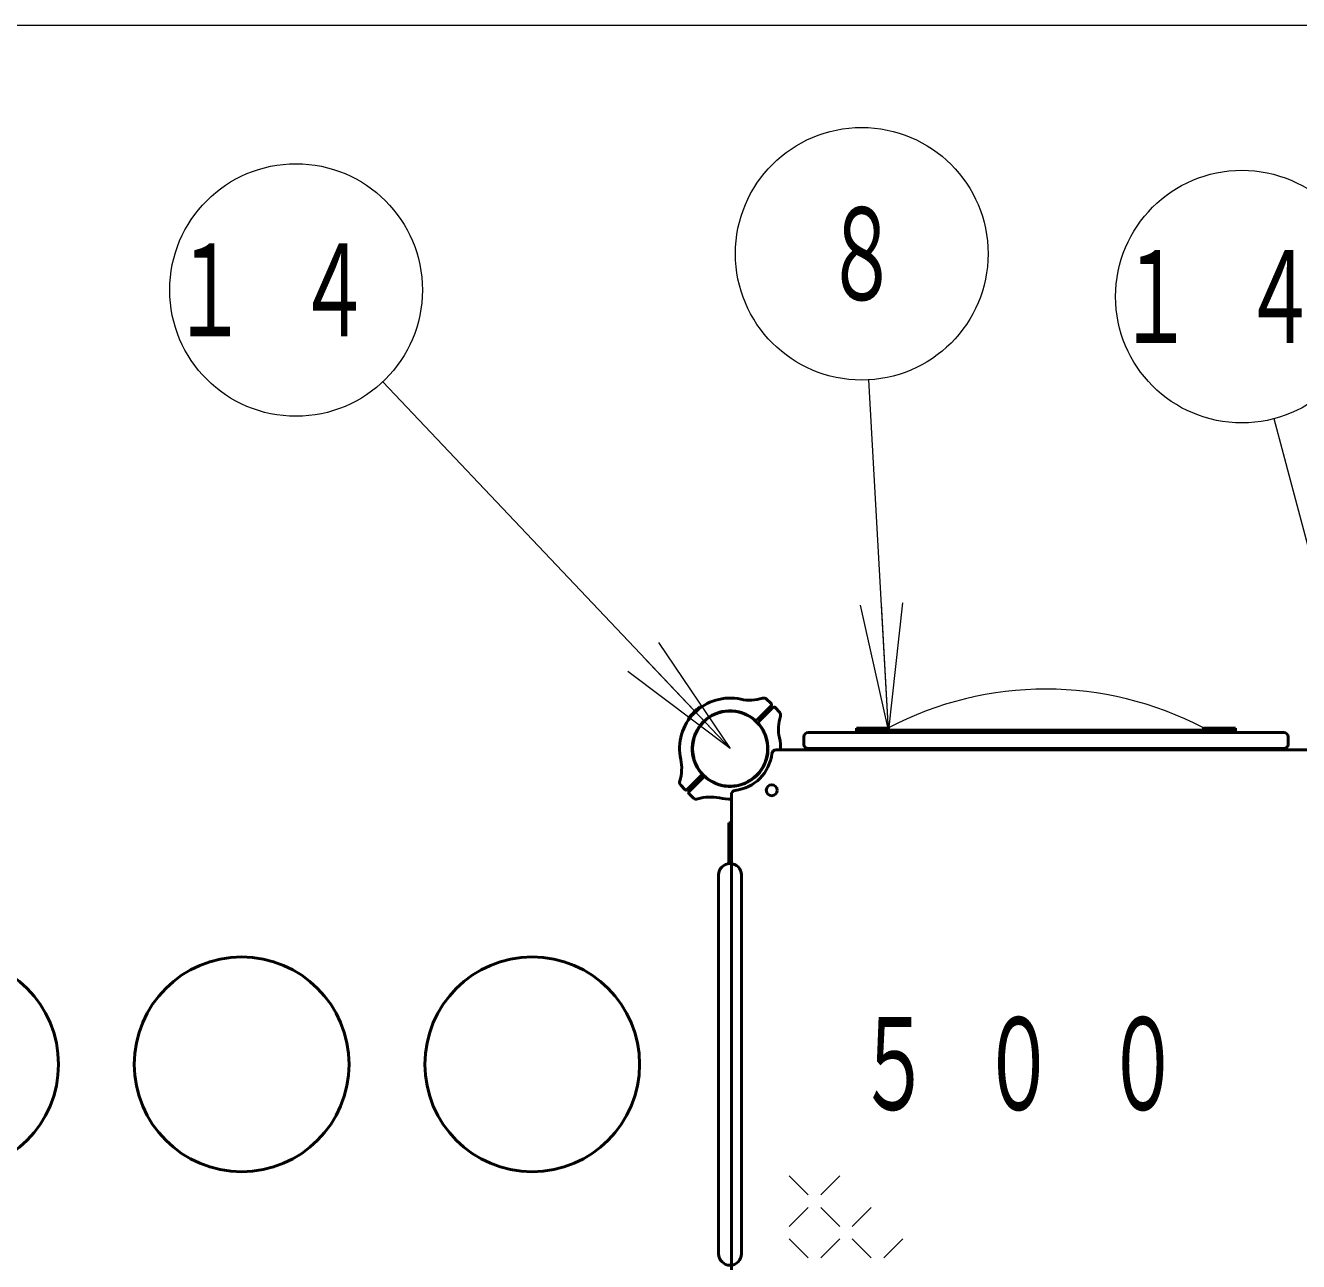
# Model space of a CAD drawing. Units: millimetres on the paper. Extents: x -385 to 0, y -599 to 267.
# Drawn here: x -304 to -273.76, y 146.35 to 175.71 of the extents above; entities that cross this region are included whole.
import ezdxf
from ezdxf.enums import TextEntityAlignment as Align

# ---------------------------------------------------------------- set-up
doc = ezdxf.new("R2010")
doc.units = ezdxf.units.MM
doc.layers.add('LY_1', color=140, linetype='Continuous', lineweight=50)
doc.styles.add('ＭＳ ゴシック', font='')
doc.styles.get('ＭＳ ゴシック').set_extended_font_data('MS Gothic')

msp = doc.modelspace()

# ---------------------------------------------------------------- linework, layer by layer
at = {"layer": 'LY_1', "color": 7, "lineweight": 13}
for p, q in [((-255.261, 175.708), (-355.311, 175.708)), ((-287.261, 158.531), (-295.508, 167.245)), ((-283.501, 158.971), (-283.967, 167.29)), ((-272.261, 158.531), (-274.339, 166.367)), ((-283.501, 158.971), (-284.168, 161.938)), ((-283.501, 158.971), (-283.669, 161.966)), ((-283.17, 161.994), (-283.501, 158.971)), ((-288.96, 161.054), (-287.261, 158.531)), ((-287.261, 158.531), (-289.324, 160.71)), ((-287.261, 158.531), (-289.687, 160.366)), ((-285.409, 147.933), (-285.859, 148.383)), ((-284.659, 148.383), (-285.109, 147.933)), ((-285.409, 147.633), (-285.859, 147.183)), ((-284.659, 147.183), (-285.109, 147.633)), ((-283.909, 147.633), (-284.359, 147.183)), ((-285.409, 146.433), (-285.859, 146.883)), ((-284.659, 146.883), (-285.109, 146.433)), ((-283.909, 146.433), (-284.359, 146.883)), ((-283.159, 146.883), (-283.609, 146.433))]:
    msp.add_line(p, q, dxfattribs=at)
at = {"layer": 'LY_1'}
for p, q in [((-286.288, 159.606), (-286.403, 159.713)), ((-287.957, 159.509), (-287.959, 159.511)), ((-286.62, 159.215), (-286.287, 159.548)), ((-286.577, 159.173), (-286.244, 159.506)), ((-286.187, 159.505), (-286.079, 159.39)), ((-288.239, 159.226), (-288.242, 159.229)), ((-285.511, 158.811), (-285.511, 158.631)), ((-274.111, 158.911), (-285.411, 158.911)), ((-284.261, 158.971), (-284.261, 159.017)), ((-284.261, 159.017), (-283.501, 159.017)), ((-284.261, 158.911), (-284.261, 158.971)), ((-275.261, 158.971), (-284.261, 158.971)), ((-283.501, 158.971), (-283.501, 159.023)), ((-276.021, 158.971), (-276.021, 159.023)), ((-275.261, 159.017), (-276.021, 159.017)), ((-275.261, 158.911), (-275.261, 159.017)), ((-274.011, 158.811), (-274.011, 158.631)), ((-279.761, 158.501), (-286.169, 158.501)), ((-274.111, 158.531), (-285.411, 158.531)), ((-279.761, 158.501), (-273.354, 158.501)), ((-287.945, 157.889), (-288.279, 157.556)), ((-287.903, 157.847), (-288.236, 157.514)), ((-288.336, 157.557), (-288.435, 157.664)), ((-288.235, 157.456), (-288.129, 157.357)), ((-287.231, 151.031), (-287.231, 157.439)), ((-287.293, 156.771), (-287.293, 155.801)), ((-287.293, 156.771), (-287.229, 156.771)), ((-287.229, 156.771), (-287.229, 155.801)), ((-287.533, 155.531), (-287.533, 151.031)), ((-286.989, 155.531), (-286.989, 151.031)), ((-287.533, 146.531), (-287.533, 151.031)), ((-287.231, 151.031), (-287.231, 144.623)), ((-286.989, 146.531), (-286.989, 151.031))]:
    msp.add_line(p, q, dxfattribs=at)
at = {"layer": 'LY_1', "color": 7, "lineweight": 13}
for centre in [(-284.135, 170.285), (-297.57, 169.424), (-275.107, 169.267)]:
    msp.add_circle(centre, 3, dxfattribs=at)
at = {"layer": 'LY_1'}
for centre, radius in [((-287.261, 158.531), 0.891), ((-286.271, 157.541), 0.13), ((-305.761, 151.031), 2.55), ((-298.861, 151.031), 2.55), ((-291.961, 151.031), 2.55)]:
    msp.add_circle(centre, radius, dxfattribs=at)
at = {"layer": 'LY_1', "color": 7, "lineweight": 13}
msp.add_arc((-279.761, 151.899), 8.046, 62.301, 117.699, dxfattribs=at)
at = {"layer": 'LY_1'}
for centre, radius, start, end in [((-287.261, 158.531), 1.2, 77.7272, 135), ((-286.794, 160.681), 1, 257.7272, 287.5412), ((-286.462, 159.632), 0.1, 47, 107.5412), ((-287.261, 158.531), 1.2, 135, 192.2728), ((-287.261, 158.531), 1.22, 135, 143.6269), ((-287.261, 158.531), 1.22, 126.3731, 135), ((-287.973, 159.497), 0.02, 45, 126.3731), ((-287.261, 158.531), 0.9, 49.2707, 135), ((-286.315, 159.577), 0.04, 315, 47), ((-286.216, 159.478), 0.04, 43, 135), ((-286.161, 159.33), 0.1, 342.4588, 43), ((-288.228, 159.243), 0.02, 143.6269, 225), ((-287.261, 158.531), 0.9, 135, 220.7293), ((-286.648, 159.243), 0.04, 229.2707, 315), ((-287.261, 158.531), 0.9, 315, 40.7293), ((-286.549, 159.144), 0.04, 135, 220.7293), ((-285.112, 158.999), 1, 162.4588, 192.2728), ((-287.261, 158.531), 1.2, 358.5675, 12.2728), ((-285.411, 158.811), 0.1, 90, 180), ((-274.111, 158.811), 0.1, 0, 90), ((-286.169, 158.401), 0.1, 90, 173.2128), ((-285.411, 158.631), 0.1, 180, 270), ((-274.111, 158.631), 0.1, 270, 0), ((-289.411, 158.063), 1, 342.4588, 12.2728), ((-287.261, 158.531), 1, 276.7872, 353.2128), ((-287.974, 157.918), 0.04, 315, 40.7293), ((-287.875, 157.819), 0.04, 49.2707, 135), ((-287.261, 158.531), 0.9, 229.2707, 315), ((-288.362, 157.732), 0.1, 162.4588, 223), ((-288.307, 157.585), 0.04, 223, 315), ((-287.131, 157.439), 0.1, 96.7872, 180), ((-288.208, 157.486), 0.04, 135, 227), ((-288.061, 157.43), 0.1, 227, 287.5412), ((-287.729, 156.381), 1, 77.7272, 107.5412), ((-287.261, 158.531), 1.2, 257.7272, 271.4325), ((-287.261, 155.531), 0.272, 0, 180), ((-287.261, 146.531), 0.272, 180, 0)]:
    msp.add_arc(centre, radius, start, end, dxfattribs=at)

# ---------------------------------------------------------------- texts
at = {"layer": 'LY_1', "color": 7, "style": 'ＭＳ ゴシック', "width": 0.6}
msp.add_text('８', height=2.199, dxfattribs=at).set_placement((-284.135, 170.285), align=Align.MIDDLE_CENTER)
at = {"layer": 'LY_1', "color": 7, "char_height": 2.199, "style": 'ＭＳ ゴシック'}
for s, insert, attachment_point in [('\\T1.64;\\W0.6;１４', (-297.57, 169.424), 5), ('\\T1.64;\\W0.6;１４', (-275.107, 169.267), 5), ('\\T1.64;\\W0.6;５００', (-284.261, 151.031), 4)]:
    msp.add_mtext(s, dxfattribs=dict(at, insert=insert, attachment_point=attachment_point))

doc.saveas('drawing.dxf')
